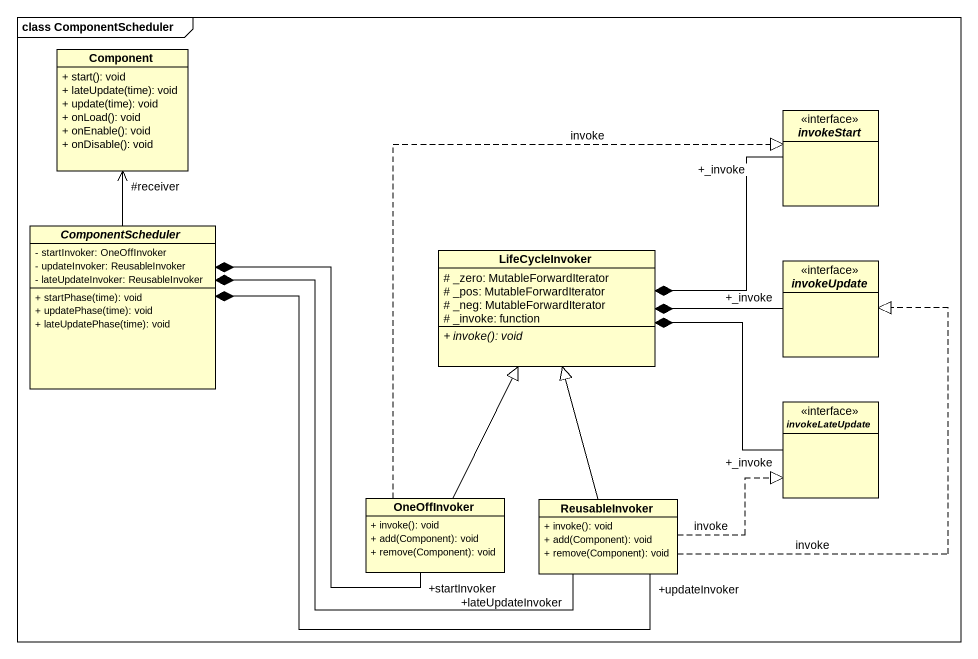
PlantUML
@startuml
mainframe class ComponentScheduler
hide circle
hide empty members
skinparam classAttributeIconSize 0
class "Component" as Component_ {
  + start(): void
  + lateUpdate(time): void
  + update(time): void
  + onLoad(): void
  + onEnable(): void
  + onDisable(): void
}
interface invokeStart
abstract class ComponentScheduler {
  - startInvoker: OneOffInvoker
  - updateInvoker: ReusableInvoker
  - lateUpdateInvoker: ReusableInvoker
  + startPhase(time): void
  + updatePhase(time): void
  + lateUpdatePhase(time): void
}
class LifeCycleInvoker {
  # _zero: MutableForwardIterator
  # _pos: MutableForwardIterator
  # _neg: MutableForwardIterator
  # _invoke: function
  {abstract} + invoke(): void
}
interface invokeUpdate
interface invokeLateUpdate
class OneOffInvoker {
  + invoke(): void
  + add(Component): void
  + remove(Component): void
}
class ReusableInvoker {
  + invoke(): void
  + add(Component): void
  + remove(Component): void
}
invokeStart "+_invoke" -left-* LifeCycleInvoker
ComponentScheduler -up-> "#receiver" Component_
invokeUpdate "+_invoke" -left-* LifeCycleInvoker
invokeLateUpdate "+_invoke" -left-* LifeCycleInvoker
OneOffInvoker .up.|> invokeStart : invoke
OneOffInvoker "+startInvoker" -up-* ComponentScheduler
OneOffInvoker -up-|> LifeCycleInvoker
ReusableInvoker "+updateInvoker" -left-* ComponentScheduler
ReusableInvoker "+lateUpdateInvoker" -left-* ComponentScheduler
ReusableInvoker -up-|> LifeCycleInvoker
ReusableInvoker .up.|> invokeUpdate : invoke
ReusableInvoker .right.|> invokeLateUpdate : invoke
@enduml
